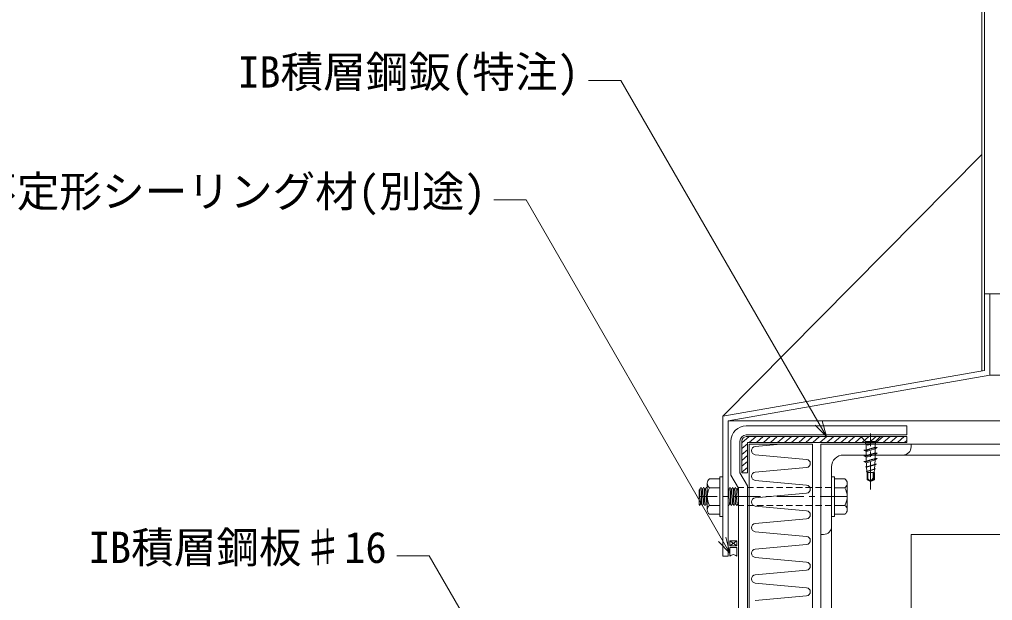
# Model space of a CAD drawing. Units: millimetres, scale not verified. Extents: x -840 to 840, y -594 to 594.
# Drawn here: x -638.3 to -279, y -49.4 to 165.1 of the extents above; entities that cross this region are included whole.
import ezdxf
from ezdxf.enums import TextEntityAlignment as Align

# ---------------------------------------------------------------- set-up
doc = ezdxf.new("R2010")
doc.units = ezdxf.units.MM
doc.header["$LTSCALE"] = 2
doc.linetypes.add('CHAIN1', pattern=[8, 5, -1, 1, -1])
doc.linetypes.add('DASHED1', pattern=[1.8, 1.2, -0.6])
for name, color, linetype, lineweight in [('0-2_タイトル文字', 5, 'Continuous', 9), ('0-6_寸法線', 7, 'Continuous', 9), ('0-7_躯体', 4, 'Continuous', 9), ('0-8_中心線', 2, 'CHAIN1', 9), ('0-9_鋼材(C型・H鋼ｅｔｃ)', 7, 'Continuous', 9), ('0-A_断熱材', 4, 'Continuous', 9), ('0-B_基準線(IBｼｰﾄ)', 7, 'Continuous', 9), ('0-C_部材(積層鋼板)', 4, 'Continuous', 9), ('0-D_部材(ﾋﾞｽ類)', 7, 'Continuous', 9), ('0-E_シーリング(IBｼﾘｺｰﾝ)', 7, 'Continuous', 9)]:
    doc.layers.add(name, color=color, linetype=linetype, lineweight=lineweight)
doc.styles.add('ＭＳ ゴシック', font='')
doc.styles.get('ＭＳ ゴシック').set_extended_font_data('MS Gothic')

msp = doc.modelspace()

# ---------------------------------------------------------------- linework, layer by layer
at = {"layer": '0-6_寸法線'}
for p, q in [((-416.244, 142.603), (-428.244, 142.603)), ((-340.328, 11.111), (-416.244, 142.603)), ((-451.222, 98.492), (-463.222, 98.492)), ((-375.972, -31.845), (-451.222, 98.492)), ((-487.011, -32.934), (-499.011, -32.934)), ((-389.959, -201.034), (-487.011, -32.934))]:
    msp.add_line(p, q, dxfattribs=at)
for points in [[(-344.571, 15.354), (-340.328, 11.111), (-341.881, 16.907)], [(-380.215, -27.603), (-375.972, -31.845), (-377.525, -26.05)]]:
    msp.add_lwpolyline(points, dxfattribs=at)
at = {"layer": '0-7_躯体', "color": 7}
for p, q in [((-283.039, 430.477), (-283.039, 35.318)), ((-282.039, 403.81), (-282.039, 35.492)), ((-283.039, 115.318), (-378.639, 18.682)), ((287.961, 63.81), (-282.039, 63.81)), ((-280.039, 63.81), (-280.039, 33.81)), ((-378.639, 18.682), (-282.039, 35.492)), ((285.961, 33.81), (-280.039, 33.81)), ((-378.639, 18.682), (-378.639, -33)), ((348.361, 8.333), (-342.439, 8.333)), ((-342.439, 8.333), (-342.439, -278.317)), ((320.294, 4.333), (-314.372, 4.333)), ((-338.439, -22), (-338.439, -278.234))]:
    msp.add_line(p, q, dxfattribs=at)
for points in [[(382.561, 17), (-376.639, 17), (-280.039, 33.81)], [(-376.639, 17), (-376.639, -33), (-378.639, -33)], [(315.028, -25), (-309.106, -25), (-309.106, -277.631)]]:
    msp.add_lwpolyline(points, dxfattribs=at)
at = {"layer": '0-8_中心線'}
for p, q in [((-324.039, -8.354), (-324.039, 12.261)), ((-332.703, -11), (-387.391, -11))]:
    msp.add_line(p, q, dxfattribs=at)
at = {"layer": '0-9_鋼材(C型・H鋼ｅｔｃ)'}
for p, q in [((-334.106, 4.333), (-312.106, 4.333)), ((-338.439, -22), (-338.439, 0))]:
    msp.add_line(p, q, dxfattribs=at)
for points in [[(-342.439, 8.333), (-342.439, -25), (-341.439, -25)], [(-309.106, 7.333), (-309.106, 8.333), (-342.439, 8.333)]]:
    msp.add_lwpolyline(points, dxfattribs=at)
for centre, radius, start, end in [((-312.106, 7.333), 3, 270, 0), ((-334.106, 0), 4.333, 90, 180), ((-341.439, -22), 3, 270, 0)]:
    msp.add_arc(centre, radius, start, end, dxfattribs=at)
at = {"layer": '0-A_断熱材'}
for p, q in [((-357.172, 8.333), (-366.662, 7.467)), ((-347.683, 2.728), (-366.662, 4.462)), ((-347.683, -0.276), (-366.662, -2.01)), ((-347.683, -6.748), (-366.662, -5.014)), ((-347.683, -9.753), (-366.662, -11.486)), ((-347.683, -16.225), (-366.662, -14.491)), ((-347.683, -19.229), (-366.662, -20.963)), ((-347.683, -25.701), (-366.662, -23.967)), ((-347.683, -28.706), (-366.662, -30.439)), ((-347.683, -35.178), (-366.662, -33.444)), ((-347.683, -38.182), (-366.662, -39.916)), ((-347.683, -44.654), (-366.662, -42.92)), ((-347.683, -47.659), (-366.662, -49.392))]:
    msp.add_line(p, q, dxfattribs=at)
at = {"layer": '0-A_断熱材', "color": 7}
msp.add_lwpolyline([(-368.839, -202.23), (-368.839, 8.333), (-345.506, 8.333), (-345.506, -172.016)], dxfattribs=at)
at = {"layer": '0-A_断熱材'}
for centre, start, end in [((-366.521, 5.964), 95.35135, 264.64865), ((-347.824, 1.226), 275.35135, 84.64865), ((-366.521, -3.512), 95.35135, 264.64865), ((-347.824, -8.25), 275.35135, 84.64865), ((-366.521, -12.989), 95.35135, 264.64865), ((-347.824, -17.727), 275.35135, 84.64865), ((-366.521, -22.465), 95.35135, 264.64865), ((-347.824, -27.203), 275.35135, 84.64865), ((-366.521, -31.942), 95.35135, 264.64865), ((-347.824, -36.68), 275.35135, 84.64865), ((-366.521, -41.418), 95.35135, 264.64865), ((-347.824, -46.156), 275.35135, 84.64865)]:
    msp.add_arc(centre, 1.509, start, end, dxfattribs=at)
at = {"layer": '0-B_基準線(IBｼｰﾄ)'}
for p, q in [((-369.95, 15.111), (-310.706, 15.111)), ((-310.706, 11.778), (-310.706, 15.111)), ((-369.95, 11.778), (-310.706, 11.778)), ((-375.617, -3.115), (-375.617, 9.445)), ((-372.283, -2.222), (-372.283, 9.445)), ((-375.617, -3.115), (-372.839, -7.927)), ((-372.283, -2.222), (-369.506, -7.033)), ((-369.506, -188.513), (-369.506, -7.033)), ((-372.839, -187.339), (-372.839, -7.927))]:
    msp.add_line(p, q, dxfattribs=at)
for radius in [5.667, 2.333]:
    msp.add_arc((-369.95, 9.445), radius, 90, 180, dxfattribs=at)
at = {"layer": '0-C_部材(積層鋼板)'}
for p, q in [((-371.617, 8.851), (-368.905, 11.111)), ((-368.835, 9), (-366.303, 11.111)), ((-366.232, 9), (-363.7, 11.111)), ((-363.629, 9), (-361.097, 11.111)), ((-361.026, 9), (-358.494, 11.111)), ((-358.424, 9), (-355.891, 11.111)), ((-355.821, 9), (-353.289, 11.111)), ((-353.218, 9), (-350.686, 11.111)), ((-350.615, 9), (-348.083, 11.111)), ((-348.012, 9), (-345.48, 11.111)), ((-345.41, 9), (-342.877, 11.111)), ((-342.807, 9), (-340.274, 11.111)), ((-340.204, 9), (-337.672, 11.111)), ((-337.601, 9), (-335.069, 11.111)), ((-334.998, 9), (-332.466, 11.111)), ((-329.793, 9), (-327.26, 11.111)), ((-327.19, 9), (-324.658, 11.111)), ((-324.587, 9), (-322.055, 11.111)), ((-321.984, 9), (-319.452, 11.111)), ((-319.382, 9), (-316.849, 11.111)), ((-316.779, 9), (-314.246, 11.111)), ((-314.176, 9), (-311.644, 11.111)), ((-371.617, 6.681), (-369.506, 8.441)), ((-311.573, 9), (-310.706, 9.723)), ((-371.617, 4.511), (-369.506, 6.271)), ((-371.617, 2.341), (-369.506, 4.101)), ((-371.617, 0.171), (-369.506, 1.931)), ((-371.617, -1.999), (-369.506, -0.239))]:
    msp.add_line(p, q, dxfattribs=at)
at = {"layer": '0-C_部材(積層鋼板)', "color": 7}
for p, q in [((-369.95, 11.111), (-310.706, 11.111)), ((-310.706, 11.111), (-310.706, 9)), ((-371.617, -2.222), (-371.617, 9.445)), ((-369.506, -2.222), (-369.506, 8.96)), ((-369.466, 9), (-310.706, 9)), ((-371.617, -2.222), (-369.506, -2.222))]:
    msp.add_line(p, q, dxfattribs=at)
at = {"layer": '0-C_部材(積層鋼板)'}
msp.add_lwpolyline([(-332.396, 9), (-331.617, 9.649), (-329.863, 11.111)], dxfattribs=at)
at = {"layer": '0-C_部材(積層鋼板)', "color": 7}
msp.add_arc((-369.95, 9.445), 1.667, 90, 180, dxfattribs=at)
at = {"layer": '0-D_部材(ﾋﾞｽ類)'}
for p, q in [((-327.715, 11.218), (-320.363, 11.218)), ((-327.715, 11.218), (-327.715, 11.111)), ((-327.715, 11.111), (-320.363, 11.111)), ((-325.883, 9.28), (-327.715, 11.111)), ((-322.195, 9.28), (-320.363, 11.111)), ((-320.363, 11.218), (-320.363, 11.111)), ((-325.883, 9.28), (-322.195, 9.28)), ((-325.883, 9.28), (-325.883, 8.475)), ((-325.883, 8.475), (-322.195, 8.475)), ((-325.71, 6.181), (-325.71, 8.259)), ((-325.706, 8.414), (-325.706, 8.475)), ((-325.07, 8.415), (-325.05, 8.415)), ((-325.07, 8.357), (-325.05, 8.357)), ((-322.376, 7.199), (-322.376, 8.475)), ((-322.195, 9.28), (-322.195, 8.475)), ((-325.706, 4.119), (-325.706, 5.65)), ((-322.372, 5.135), (-322.372, 6.648)), ((-322.372, 3.093), (-322.372, 4.585)), ((-325.706, 2.077), (-325.706, 3.587)), ((-325.624, 1.501), (-325.532, 0.034)), ((-325.624, -0.002), (-322.399, 1.006)), ((-321.922, 1.006), (-325.624, -0.002)), ((-322.399, 0.676), (-325.624, -0.204)), ((-322.492, 0.645), (-322.587, -0.818)), ((-322.399, 2.528), (-322.454, 1.006)), ((-321.922, 1.006), (-322.399, 1.006)), ((-321.922, 1.006), (-322.399, 0.676)), ((-325.954, -0.002), (-325.624, -0.002)), ((-325.624, -1.789), (-325.532, -1.789)), ((-325.532, -0.204), (-325.422, -1.742)), ((-322.252, -0.762), (-325.532, -1.789)), ((-322.491, -0.909), (-325.532, -1.881)), ((-325.246, -2.114), (-325.422, -1.836)), ((-325.099, -4.446), (-325.099, -2.114)), ((-324.039, -5.447), (-324.039, -2.114)), ((-322.869, -4.567), (-322.869, -2.114)), ((-322.766, -2.114), (-322.588, -0.948)), ((-322.252, -0.762), (-322.491, -0.909)), ((-322.252, -0.762), (-322.454, -0.762)), ((-384.372, -15.9), (-384.372, -6.1)), ((-383.497, -4.467), (-379.706, -4.467)), ((-379.706, -4.467), (-379.706, -17.533)), ((-337.372, -4.467), (-337.372, -17.533)), ((-333.581, -4.467), (-337.372, -4.467)), ((-332.706, -15.9), (-332.706, -6.1)), ((-325.099, -4.446), (-325.356, -4.769)), ((-324.039, -5.447), (-325.356, -4.769)), ((-324.006, -5.431), (-325.099, -4.446)), ((-324.039, -5.403), (-322.869, -4.567)), ((-324.039, -5.447), (-322.667, -4.769)), ((-322.667, -4.769), (-322.869, -4.567)), ((-387.014, -8.208), (-387.391, -12.419)), ((-387.014, -8.208), (-387.391, -8.585)), ((-387.391, -8.585), (-387.391, -14.005)), ((-387.014, -8.208), (-386.73, -7.717)), ((-386.889, -13.792), (-386.389, -8.208)), ((-386.673, -7.717), (-386.73, -7.717)), ((-386.389, -8.208), (-386.673, -7.717)), ((-386.014, -8.208), (-386.514, -13.792)), ((-386.014, -8.208), (-386.389, -8.208)), ((-386.014, -8.208), (-385.73, -7.717)), ((-385.889, -13.792), (-385.389, -8.208)), ((-385.673, -7.717), (-385.73, -7.717)), ((-385.389, -8.208), (-385.673, -7.717)), ((-385.014, -8.208), (-385.514, -13.792)), ((-385.014, -8.208), (-385.389, -8.208)), ((-385.014, -8.208), (-384.73, -7.717)), ((-384.889, -13.792), (-384.389, -8.208)), ((-384.673, -7.717), (-384.73, -7.717)), ((-384.389, -8.208), (-384.673, -7.717)), ((-384.372, -8.208), (-384.389, -8.208)), ((-383.497, -7.733), (-379.706, -7.733)), ((-376.256, -8.208), (-376.639, -12.489)), ((-376.256, -8.208), (-376.631, -8.208)), ((-376.256, -8.208), (-375.972, -7.717)), ((-376.131, -13.792), (-375.631, -8.208)), ((-375.914, -7.717), (-375.972, -7.717)), ((-375.631, -8.208), (-375.914, -7.717)), ((-375.256, -8.208), (-375.756, -13.792)), ((-375.256, -8.208), (-375.631, -8.208)), ((-375.256, -8.208), (-374.972, -7.717)), ((-375.131, -13.792), (-374.631, -8.208)), ((-374.914, -7.717), (-374.972, -7.717)), ((-374.631, -8.208), (-374.914, -7.717)), ((-374.256, -8.208), (-374.756, -13.792)), ((-374.256, -8.208), (-374.631, -8.208)), ((-374.256, -8.208), (-373.972, -7.717)), ((-374.131, -13.792), (-373.631, -8.208)), ((-373.914, -7.717), (-373.972, -7.717)), ((-373.631, -8.208), (-373.914, -7.717)), ((-373.256, -8.208), (-373.756, -13.792)), ((-373.256, -8.208), (-373.631, -8.208)), ((-373.256, -8.208), (-372.972, -7.717)), ((-373.131, -13.792), (-372.839, -10.535)), ((-372.96, -7.717), (-372.972, -7.717)), ((-333.581, -7.733), (-337.372, -7.733)), ((-387.391, -14.005), (-387.23, -14.283)), ((-387.173, -14.283), (-387.23, -14.283)), ((-386.889, -13.792), (-387.173, -14.283)), ((-386.889, -13.792), (-387.019, -14.016)), ((-386.514, -13.792), (-386.889, -13.792)), ((-386.514, -13.792), (-386.23, -14.283)), ((-386.173, -14.283), (-386.23, -14.283)), ((-385.889, -13.792), (-386.173, -14.283)), ((-385.514, -13.792), (-385.889, -13.792)), ((-385.514, -13.792), (-385.23, -14.283)), ((-385.173, -14.283), (-385.23, -14.283)), ((-384.889, -13.792), (-385.173, -14.283)), ((-384.514, -13.792), (-384.889, -13.792)), ((-384.514, -13.792), (-384.372, -14.037)), ((-379.706, -14.267), (-383.497, -14.267)), ((-376.639, -13.994), (-376.472, -14.283)), ((-376.414, -14.283), (-376.472, -14.283)), ((-376.131, -13.792), (-376.414, -14.283)), ((-375.756, -13.792), (-376.131, -13.792)), ((-375.756, -13.792), (-375.472, -14.283)), ((-375.414, -14.283), (-375.472, -14.283)), ((-375.131, -13.792), (-375.414, -14.283)), ((-374.756, -13.792), (-375.131, -13.792)), ((-374.756, -13.792), (-374.472, -14.283)), ((-374.414, -14.283), (-374.472, -14.283)), ((-374.131, -13.792), (-374.414, -14.283)), ((-373.756, -13.792), (-374.131, -13.792)), ((-373.756, -13.792), (-373.472, -14.283)), ((-373.414, -14.283), (-373.472, -14.283)), ((-373.131, -13.792), (-373.414, -14.283)), ((-372.839, -13.792), (-373.131, -13.792)), ((-337.372, -14.267), (-333.581, -14.267)), ((-379.706, -17.533), (-383.497, -17.533)), ((-337.372, -17.533), (-333.581, -17.533))]:
    msp.add_line(p, q, dxfattribs=at)
at = {"layer": '0-D_部材(ﾋﾞｽ類)', "linetype": 'DASHED1'}
for p, q in [((-338.439, -7.667), (-372.989, -7.667)), ((-338.439, -14.333), (-372.839, -14.333))]:
    msp.add_line(p, q, dxfattribs=at)
at = {"layer": '0-D_部材(ﾋﾞｽ類)'}
for points in [[(-321.574, 7.109), (-322.399, 7.201), (-325.624, 6.193), (-326.504, 6.075), (-325.624, 5.606), (-322.399, 6.633)], [(-321.574, 5.046), (-322.399, 5.138), (-325.624, 4.13), (-326.504, 4.012), (-325.624, 3.543), (-322.399, 4.57)], [(-321.574, 3.004), (-322.399, 3.096), (-325.624, 2.088), (-326.504, 1.97), (-325.624, 1.501), (-322.399, 2.528)], [(-379.706, -18.333), (-378.639, -18.333), (-378.639, -3.667), (-379.706, -3.667)], [(-337.372, -18.333), (-338.439, -18.333), (-338.439, -3.667), (-337.372, -3.667)]]:
    msp.add_lwpolyline(points, close=True, dxfattribs=at)
for points in [[(-325.252, 8.475), (-325.942, 8.383), (-325.062, 7.913), (-323.299, 8.475)], [(-325.07, 8.415), (-325.155, 8.399), (-325.24, 8.385), (-325.326, 8.374), (-325.413, 8.364), (-325.499, 8.356), (-325.584, 8.35), (-325.669, 8.345), (-325.752, 8.342), (-325.834, 8.34), (-325.861, 8.34)], [(-325.07, 8.357), (-325.145, 8.346), (-325.222, 8.337), (-325.303, 8.328), (-325.386, 8.32), (-325.471, 8.313), (-325.557, 8.306), (-325.645, 8.299), (-325.734, 8.293), (-325.77, 8.291)], [(-324.877, 8.475), (-324.925, 8.46), (-325.07, 8.415), (-325.05, 8.415)], [(-324.699, 8.475), (-324.784, 8.447), (-324.925, 8.402), (-325.07, 8.357), (-325.05, 8.357)], [(-321.735, 7.127), (-322.364, 7.051), (-322.583, 7.015), (-322.802, 6.974), (-323.021, 6.927), (-323.239, 6.876), (-323.457, 6.82), (-323.674, 6.76), (-323.89, 6.696), (-324.105, 6.629), (-324.319, 6.557), (-324.439, 6.512), (-324.56, 6.467), (-324.684, 6.422), (-324.811, 6.377), (-324.94, 6.332), (-325.073, 6.287), (-325.208, 6.242), (-325.346, 6.197), (-325.487, 6.152), (-325.632, 6.107), (-325.717, 6.091), (-325.802, 6.078), (-325.889, 6.066), (-325.975, 6.056), (-326.061, 6.049), (-326.146, 6.042), (-326.231, 6.038), (-326.314, 6.035), (-326.396, 6.033), (-326.424, 6.033)], [(-321.735, 5.064), (-322.364, 4.988), (-322.583, 4.952), (-322.802, 4.91), (-323.021, 4.864), (-323.239, 4.813), (-323.457, 4.757), (-323.674, 4.697), (-323.89, 4.633), (-324.105, 4.565), (-324.319, 4.494), (-324.439, 4.449), (-324.56, 4.404), (-324.684, 4.359), (-324.811, 4.314), (-324.94, 4.269), (-325.073, 4.224), (-325.208, 4.179), (-325.346, 4.134), (-325.487, 4.089), (-325.632, 4.044), (-325.717, 4.028), (-325.802, 4.015), (-325.889, 4.003), (-325.975, 3.993), (-326.061, 3.985), (-326.146, 3.979), (-326.231, 3.975), (-326.314, 3.971), (-326.396, 3.97), (-326.424, 3.969)], [(-321.574, 7.109), (-322.369, 7.007), (-322.592, 6.967), (-322.814, 6.922), (-323.034, 6.874), (-323.253, 6.821), (-323.47, 6.764), (-323.685, 6.703), (-323.899, 6.639), (-324.11, 6.571), (-324.319, 6.5), (-324.439, 6.455), (-324.56, 6.41), (-324.684, 6.365), (-324.811, 6.32), (-324.94, 6.275), (-325.073, 6.23), (-325.208, 6.185), (-325.346, 6.14), (-325.487, 6.095), (-325.632, 6.05), (-325.707, 6.039), (-325.784, 6.029), (-325.865, 6.021), (-325.948, 6.013), (-326.033, 6.005), (-326.119, 5.998), (-326.207, 5.992), (-326.296, 5.986), (-326.332, 5.984)], [(-321.574, 5.046), (-322.369, 4.944), (-322.592, 4.904), (-322.814, 4.859), (-323.034, 4.81), (-323.253, 4.758), (-323.47, 4.701), (-323.685, 4.64), (-323.899, 4.576), (-324.11, 4.508), (-324.319, 4.437), (-324.439, 4.392), (-324.56, 4.347), (-324.684, 4.302), (-324.811, 4.257), (-324.94, 4.212), (-325.073, 4.167), (-325.208, 4.122), (-325.346, 4.077), (-325.487, 4.032), (-325.632, 3.987), (-325.707, 3.976), (-325.784, 3.966), (-325.865, 3.957), (-325.948, 3.949), (-326.033, 3.942), (-326.119, 3.935), (-326.207, 3.929), (-326.296, 3.923), (-326.332, 3.921)], [(-321.735, 3.022), (-322.364, 2.946), (-322.583, 2.91), (-322.802, 2.868), (-323.021, 2.822), (-323.239, 2.771), (-323.457, 2.715), (-323.674, 2.655), (-323.89, 2.591), (-324.105, 2.524), (-324.319, 2.452), (-324.439, 2.407), (-324.56, 2.362), (-324.684, 2.317), (-324.811, 2.272), (-324.94, 2.227), (-325.073, 2.182), (-325.208, 2.137), (-325.346, 2.092), (-325.487, 2.047), (-325.632, 2.002), (-325.717, 1.986), (-325.802, 1.973), (-325.889, 1.961), (-325.975, 1.951), (-326.061, 1.944), (-326.146, 1.937), (-326.231, 1.933), (-326.314, 1.93), (-326.396, 1.928), (-326.424, 1.928)], [(-321.574, 3.004), (-322.369, 2.902), (-322.592, 2.862), (-322.814, 2.817), (-323.034, 2.769), (-323.253, 2.716), (-323.47, 2.659), (-323.685, 2.598), (-323.899, 2.534), (-324.11, 2.466), (-324.319, 2.395), (-324.439, 2.35), (-324.56, 2.305), (-324.684, 2.26), (-324.811, 2.215), (-324.94, 2.17), (-325.073, 2.125), (-325.208, 2.08), (-325.346, 2.035), (-325.487, 1.99), (-325.632, 1.945), (-325.707, 1.934), (-325.784, 1.924), (-325.865, 1.915), (-325.948, 1.907), (-326.033, 1.9), (-326.119, 1.893), (-326.207, 1.887), (-326.296, 1.881), (-326.332, 1.879)], [(-325.624, -0.002), (-325.954, -0.002), (-325.624, -0.204)], [(-322.454, -0.762), (-325.532, -1.789), (-325.624, -1.789), (-325.532, -1.881)], [(-325.356, -4.769), (-325.356, -2.114), (-322.667, -2.114), (-322.667, -4.769)], [(-324.039, -5.401), (-323.162, -4.211), (-323.162, -2.114)]]:
    msp.add_lwpolyline(points, dxfattribs=at)
for centre, radius, start, end in [((-382.411, -6.1), 1.961, 123.61364, 236.37634), ((-334.667, -6.1), 1.961, 303.62366, 56.38636), ((-377.839, -11), 6.533, 150, 210), ((-339.239, -11), 6.533, 330, 30), ((-382.411, -15.9), 1.961, 123.62366, 236.38636), ((-334.667, -15.9), 1.961, 303.61364, 56.37634)]:
    msp.add_arc(centre, radius, start, end, dxfattribs=at)
at = {"layer": '0-E_シーリング(IBｼﾘｺｰﾝ)'}
for p, q in [((-375.972, -27.4), (-373.506, -29.2)), ((-375.972, -29.2), (-373.506, -27.4))]:
    msp.add_line(p, q, dxfattribs=at)
msp.add_lwpolyline([(-375.972, -29.2), (-373.506, -29.2), (-373.506, -27.4), (-375.972, -27.4)], close=True, dxfattribs=at)
msp.add_lwpolyline([(-373.506, -33), (-373.506, -29.867), (-375.972, -29.867), (-375.972, -33)], dxfattribs=at)
msp.add_arc((-374.739, -34.055), 1.623, 40.54945, 139.45055, dxfattribs=at)

# ---------------------------------------------------------------- texts
at = {"layer": '0-2_タイトル文字', "color": 7, "style": 'ＭＳ ゴシック'}
for s, p in [('IB積層鋼鈑(特注)', (-557.631, 136.544)), ('不定形シーリング材(別途)', (-655.033, 92.433)), ('IB積層鋼板♯16', (-612.792, -38.993))]:
    msp.add_text(s, height=11.54, dxfattribs=at).set_placement(p, align=Align.BOTTOM_LEFT)

doc.saveas('drawing.dxf')
